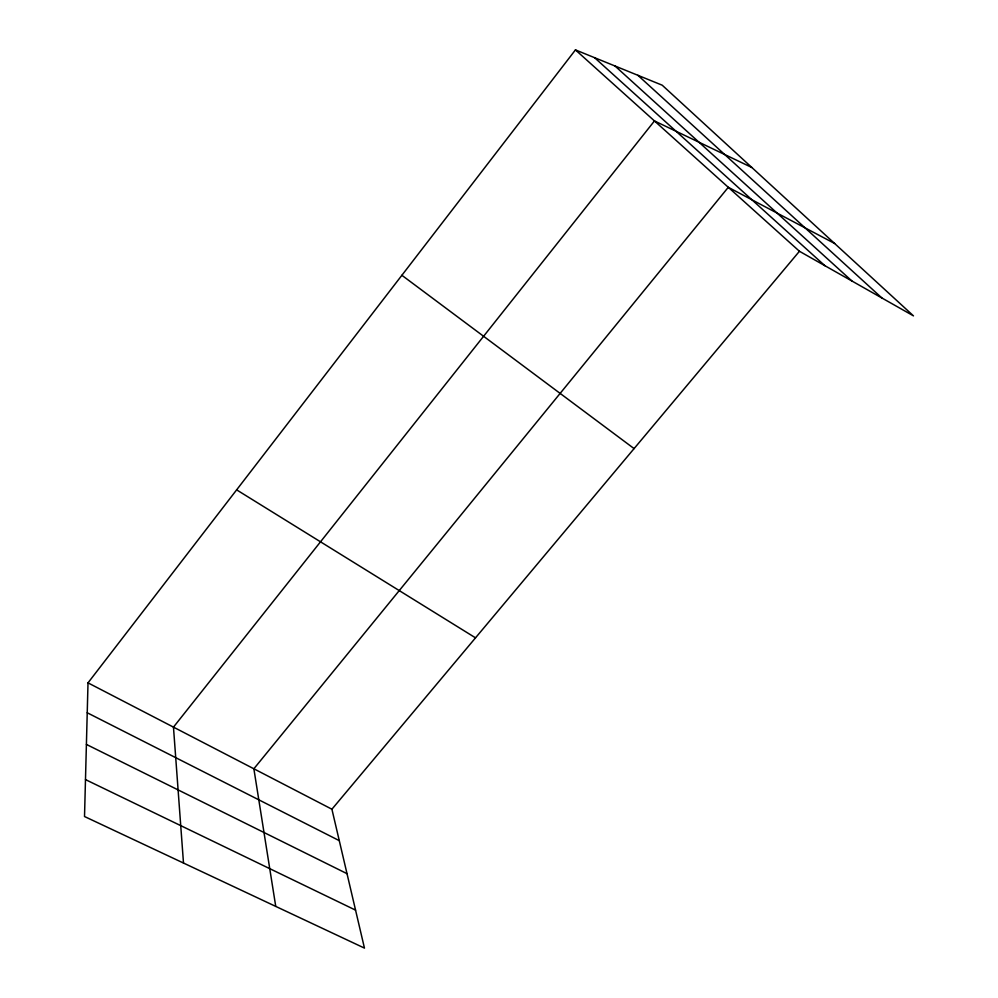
<?xml version="1.0" encoding="UTF-8"?>
<svg xmlns="http://www.w3.org/2000/svg" width="998" height="998" viewBox="0 0 998 998"><rect width="100%" height="100%" fill="white"/><g stroke="black" fill="none" stroke-linecap="round" stroke-linejoin="round"><path stroke-width="1.5" d="M88.011 682.857L84.518 816.526L364.457 948.1L331.91 809.216L88.011 682.857L575.447 49.9L662.198 85.192L913.482 315.879L799.435 251.271L575.447 49.9M331.91 809.216L799.435 251.271M751.868 167.514L654.463 120.933L173.465 727.13L183.495 863.045M85.491 779.6L355.55 910.126M86.402 744.421L347.017 873.674M87.238 712.772L339.27 840.64M834.627 243.487L728.29 187.3L253.866 768.784L275.747 906.409M236.638 489.856L475.51 637.834M401.882 275.286L634.092 448.601M594.559 57.672L824.909 265.705M614.98 65.98L851.905 280.987M637.884 75.299L881.92 298.003"/></g></svg>
